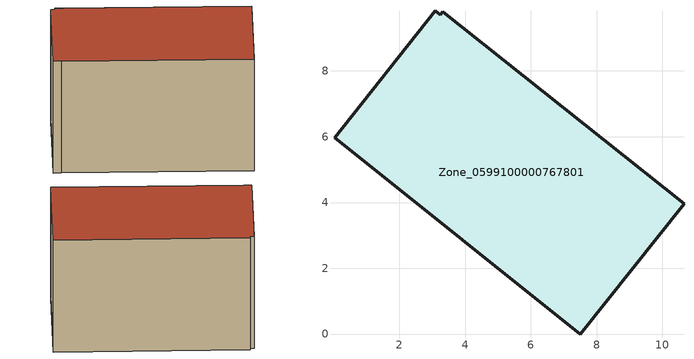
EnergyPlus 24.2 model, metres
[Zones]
Zone_0599100000767801
 floor ground (C_G): 3.32,9.8 10.66,3.96 7.5,0 0.33,5.74 0.03,5.98 3.1,9.82 3.25,9.71 z0.35
 wall outside (C_F): 10.66,3.96 3.32,9.8 3.25,9.71 3.1,9.82 0.03,5.98 0.33,5.74 7.5,0 10.66,3.96 z0.35:6.5
 roof outside (C_R): 3.1,9.82 0.03,5.98 0.33,5.74 7.5,0 10.66,3.96 3.32,9.8 3.25,9.71 z6.5
[BUILDING]
Pand.0599100000767801: North Axis=0; Terrain=City; Loads Convergence Tolerance Value=0.04; Temperature Convergence Tolerance Value=0.4; Solar Distribution=FullExterior; Maximum Number of Warmup Days=25; Minimum Number of Warmup Days=1
[Site:Location]
Rotterdam.The.Hague.AP_ZH_NLD Design_Conditions: Latitude=51.96; Longitude=4.45; Time Zone=1; Elevation=-4.5
[SITE:GROUNDTEMPERATURE:BUILDINGSURFACE]
18, 18, 18, 18, 18, 18, 18, 18, 18, 18, 18, 18
[MATERIAL] Thermal Absorptance=0.9; Solar Absorptance=0.7; Visible Absorptance=0.7
Name | Roughness | Thickness | Conductivity | Density | Specific Heat
G.TI.2006-2014 | MediumSmooth | 0.15 | 0.06 | 540 | 1210
F.TI.2006-2014 | Rough | 0.3 | 0.12 | 1920 | 840
R.TI.2006-2014 | MediumRough | 0.2 | 0.08 | 1500 | 1000
[CONSTRUCTION]
C_G: G.TI.2006-2014
C_F: F.TI.2006-2014
C_R: R.TI.2006-2014
[ZONE]
Zone_0599100000767801: Type=1; Multiplier=1; Ceiling Height=Autocalculate; Volume=Autocalculate; Floor Area=autocalculate; Part of Total Floor Area=Yes
[ZONEINFILTRATION:DESIGNFLOWRATE]
Infil_Zone_0599100000767801: Zone or ZoneList or Space or SpaceList=Zone_0599100000767801; Schedule=AlwaysOn; Design Flow Rate Calculation Method=Flow/Area; Flow Rate per Floor Area=0.0015; Constant Term Coefficient=1; Temperature Term Coefficient=0; Velocity Term Coefficient=0; Velocity Squared Term Coefficient=0
[HVACTEMPLATE:ZONE:IDEALLOADSAIRSYSTEM]
Zone_0599100000767801: Maximum Heating Supply Air Temperature=50; Minimum Cooling Supply Air Temperature=13; Maximum Heating Supply Air Humidity Ratio=0.0156; Minimum Cooling Supply Air Humidity Ratio=0.0077; Heating Limit=NoLimit; Cooling Limit=NoLimit; Dehumidification Control Type=ConstantSensibleHeatRatio; Cooling Sensible Heat Ratio=0.7; Dehumidification Setpoint=60; Humidification Control Type=None; Humidification Setpoint=30; Outdoor Air Method=None; Outdoor Air Flow Rate per Person=0.00944; Outdoor Air Flow Rate per Zone Floor Area=0; Outdoor Air Flow Rate per Zone=0; Demand Controlled Ventilation Type=None; Outdoor Air Economizer Type=NoEconomizer; Heat Recovery Type=None; Sensible Heat Recovery Effectiveness=0.7; Latent Heat Recovery Effectiveness=0.65
[ZONECONTROL:THERMOSTAT]
ThermostatControl_Zone_0599100000767801: Zone or ZoneList=Zone_0599100000767801; Control Type Schedule=DualSetpointControlType; Control 1=Thermostat_Zone_0599100000767801; Temperature Difference Between Cutout And Setpoint=0
[THERMOSTATSETPOINT:DUALSETPOINT]
Thermostat_Zone_0599100000767801: Heating Setpoint Temperature Schedule=HeatingSetpoint_Zone_0599100000767801; Cooling Setpoint Temperature Schedule=CoolingSetpoint_Zone_0599100000767801
[SCHEDULE:COMPACT]
HeatingSetpoint_Zone_0599100000767801: Through: 12/31, For: AllDays, Until: 24:00, 21
CoolingSetpoint_Zone_0599100000767801: Through: 12/31, For: AllDays, Until: 24:00, 24
DualSetpointControlType: Through: 12/31, For: AllDays, Until: 24:00, 4
AlwaysOn: Through: 12/31, For: AllDays, Until: 24:00, 1
